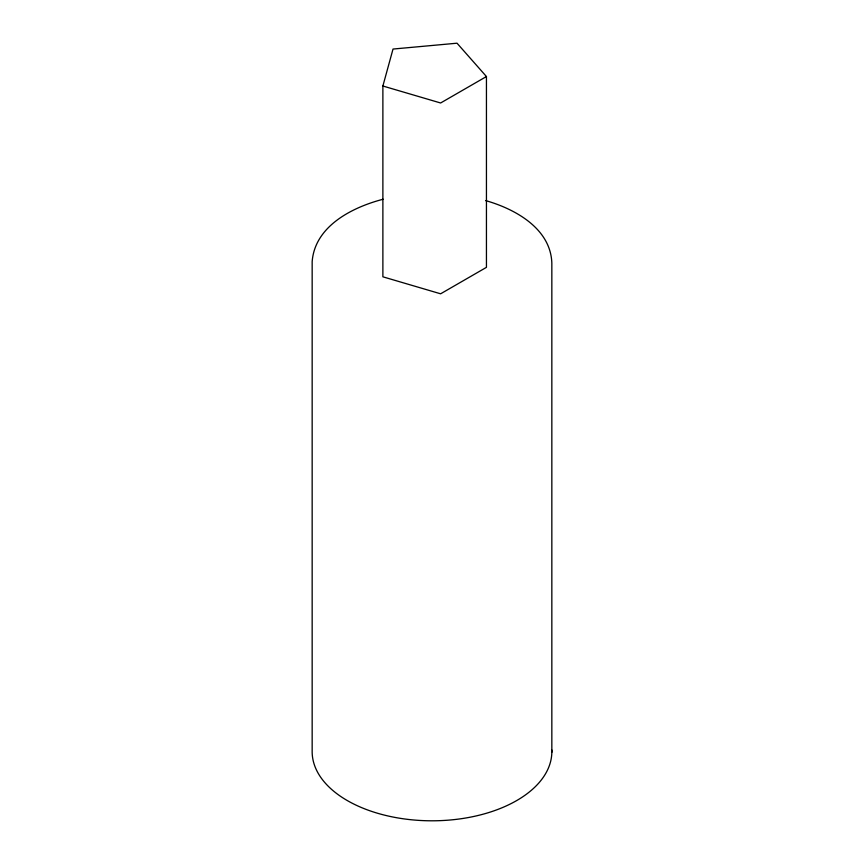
<?xml version="1.0" encoding="UTF-8"?>
<svg xmlns="http://www.w3.org/2000/svg" width="864" height="864" viewBox="0 0 864 864"><rect width="100%" height="100%" fill="white"/><g stroke="black" fill="none" stroke-linecap="round" stroke-linejoin="round"><path stroke-width="1.3" d="M382.882 86.011L393.023 49.054L457.024 43.2L486.443 76.54L486.443 267.343L440.618 293.803L382.882 276.815L382.882 86.011L440.618 102.989L486.443 76.54M383.162 199.228C352.48 207.198 314.852 225.968 312.163 261.641L312.163 750.892A119.837 69.185 0 0 0 432.832 820.8A119.837 69.185 0 0 0 551.804 749.93M485.59 200.578C515.074 208.926 550.703 228.539 551.837 263.088L551.837 752.339"/></g></svg>
